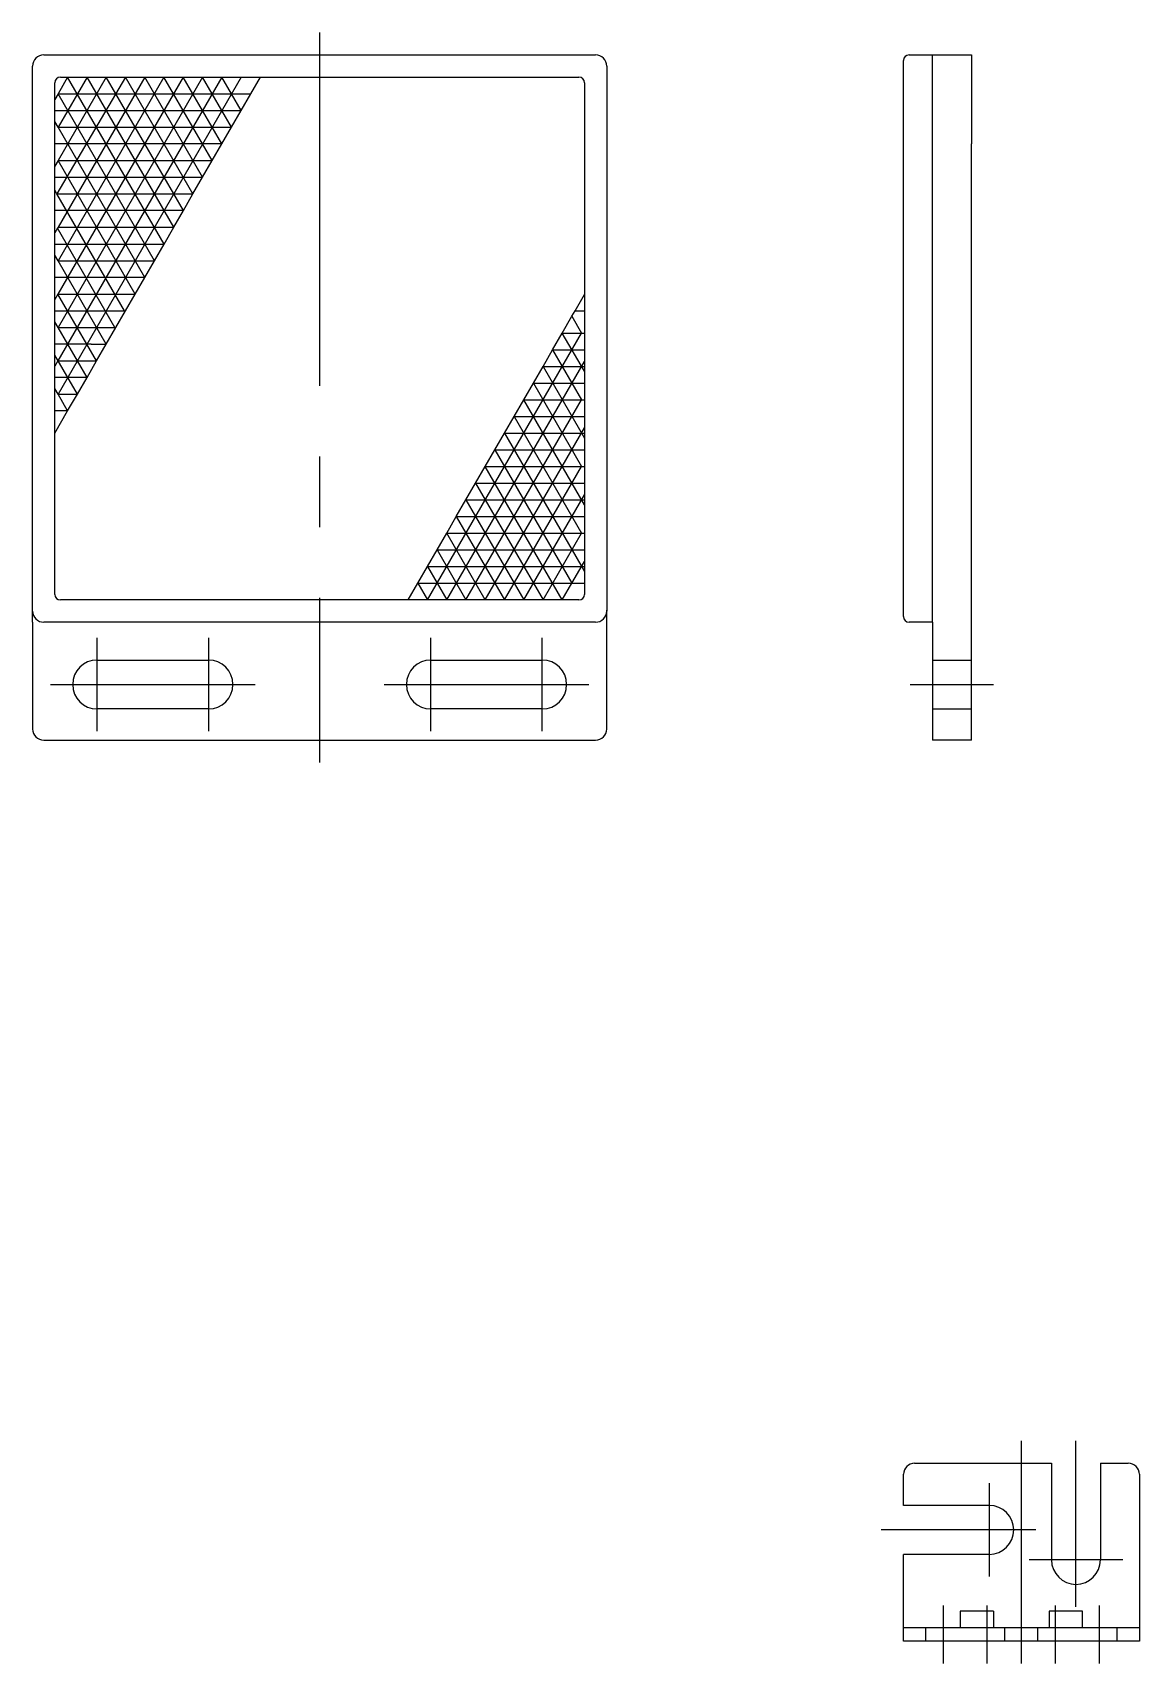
# Model space of a CAD drawing. Extents: x -19 to 104, y -28 to 519.
# Drawn here: x 0 to 99.5, y 372.2 to 518.8 of the extents above; entities that cross this region are included whole.
import ezdxf

# ---------------------------------------------------------------- set-up
doc = ezdxf.new("R2010")
doc.units = 0
doc.linetypes.add('CENTER', pattern=[50.8, 31.75, -6.35, 6.35, -6.35])
doc.linetypes.add('DASHED', pattern=[19.05, 12.7, -6.35])
doc.layers.get('0').update_dxf_attribs({"linetype": 'CONTINUOUS'})
doc.layers.add('CENTER', color=1, linetype='CONTINUOUS')

msp = doc.modelspace()

# ---------------------------------------------------------------- linework, layer by layer
at = {"color": 7, "linetype": 'CONTINUOUS'}
for p, q in [((1, 516.84), (50.6, 516.84)), ((78.28, 466.34), (78.28, 516.34)), ((78.78, 516.84), (80.88, 516.84)), ((80.88, 465.84), (80.88, 516.84)), ((80.88, 516.84), (84.38, 516.84)), ((84.38, 516.84), (84.38, 508.84)), ((0, 466.84), (0, 515.84)), ((8.35, 514.84), (2.19, 504.34)), ((17.01, 514.85), (2.28, 489.34)), ((13.54, 514.84), (2.28, 495.34)), ((18.74, 514.84), (2.29, 486.34)), ((15.28, 514.84), (2.29, 492.34)), ((11.8, 514.84), (2.29, 498.34)), ((10.08, 514.84), (2.29, 501.34)), ((4.89, 514.84), (2.29, 510.34)), ((6.62, 514.84), (2.29, 507.34)), ((3.15, 514.84), (2.29, 513.34)), ((2.5, 514.84), (3.15, 514.84)), ((11.81, 499.84), (3.15, 514.84)), ((3.15, 514.84), (4.89, 514.84)), ((12.68, 501.34), (4.89, 514.84)), ((4.89, 514.84), (6.62, 514.84)), ((13.55, 502.84), (6.62, 514.84)), ((6.62, 514.84), (8.35, 514.84)), ((14.41, 504.34), (8.35, 514.84)), ((8.35, 514.84), (10.08, 514.84)), ((10.08, 514.84), (11.8, 514.84)), ((15.28, 505.84), (10.08, 514.84)), ((16.14, 507.34), (11.8, 514.84)), ((11.8, 514.84), (13.54, 514.84)), ((13.54, 514.84), (15.28, 514.84)), ((17, 508.84), (13.54, 514.84)), ((15.28, 514.84), (18.74, 514.84)), ((17.87, 510.35), (15.28, 514.84)), ((18.74, 511.84), (17.01, 514.85)), ((18.74, 514.84), (20.48, 514.84)), ((19.61, 513.34), (20.48, 514.84)), ((20.48, 514.84), (49.1, 514.84)), ((51.6, 515.84), (51.6, 466.93)), ((2, 512.84), (2, 514.34)), ((2.29, 513.34), (2, 512.84)), ((10.95, 498.34), (2.29, 513.34)), ((2.29, 513.34), (19.61, 513.34)), ((18.74, 511.84), (19.61, 513.34)), ((49.6, 514.34), (49.6, 495.29)), ((2, 511.84), (2, 512.84)), ((2, 511.84), (18.74, 511.84)), ((2, 510.84), (2, 511.84)), ((17.87, 510.35), (18.74, 511.84)), ((2.29, 510.34), (2, 510.84)), ((2, 508.84), (2, 510.84)), ((2.29, 510.34), (17.87, 510.35)), ((10.08, 496.84), (2.29, 510.34)), ((17, 508.84), (17.87, 510.35)), ((17, 508.84), (2, 508.84)), ((2, 506.84), (2, 508.84)), ((16.14, 507.34), (17, 508.84)), ((84.38, 455.24), (84.38, 508.84)), ((2.29, 507.34), (2, 506.84)), ((2.29, 507.34), (16.14, 507.34)), ((9.22, 495.34), (2.29, 507.34)), ((15.28, 505.84), (16.14, 507.34)), ((2, 505.84), (2, 506.84)), ((2, 505.84), (15.28, 505.84)), ((2, 504.67), (2, 505.84)), ((14.41, 504.34), (15.28, 505.84)), ((2.19, 504.34), (2, 504.67)), ((2, 502.84), (2, 504.67)), ((2.19, 504.34), (14.41, 504.34)), ((8.25, 493.84), (2.19, 504.34)), ((13.55, 502.84), (14.41, 504.34)), ((13.55, 502.84), (2, 502.84)), ((2, 500.84), (2, 502.84)), ((12.68, 501.34), (13.55, 502.84)), ((2.24, 501.26), (2, 500.84)), ((2, 499.84), (2, 500.84)), ((2.29, 501.34), (2.24, 501.26)), ((7.38, 492.34), (2.24, 501.26)), ((2.29, 501.34), (12.68, 501.34)), ((11.81, 499.84), (12.68, 501.34)), ((2, 499.84), (11.81, 499.84)), ((2, 498.84), (2, 499.84)), ((2, 496.84), (2, 498.84)), ((2.29, 498.34), (2, 498.84)), ((10.95, 498.34), (11.81, 499.84)), ((2.29, 498.34), (10.95, 498.34)), ((6.62, 490.84), (2.29, 498.34)), ((10.08, 496.84), (10.95, 498.34)), ((10.08, 496.84), (2, 496.84)), ((2, 494.86), (2, 496.84)), ((9.22, 495.34), (10.08, 496.84)), ((2.28, 495.34), (2, 494.86)), ((2, 493.84), (2, 494.86)), ((5.75, 489.34), (2.28, 495.34)), ((2.28, 495.34), (9.22, 495.34)), ((6.62, 490.84), (9.22, 495.34)), ((48.77, 493.84), (49.6, 495.29)), ((49.6, 495.29), (49.6, 493.84)), ((2, 493.84), (8.25, 493.84)), ((2, 492.84), (2, 493.84)), ((2.29, 492.34), (2, 492.84)), ((2, 490.84), (2, 492.84)), ((47.61, 491.84), (48.48, 493.34)), ((48.48, 493.34), (48.77, 493.84)), ((48.48, 493.34), (49.34, 491.84)), ((48.77, 493.84), (49.6, 493.84)), ((49.6, 493.84), (49.6, 491.84)), ((4.89, 487.84), (2.29, 492.34)), ((2.29, 492.34), (7.38, 492.34)), ((35.49, 467.84), (49.34, 491.84)), ((46.74, 490.34), (47.61, 491.84)), ((49.6, 488.4), (47.61, 491.84)), ((47.61, 491.84), (49.34, 491.84)), ((49.34, 491.84), (49.6, 491.84)), ((49.6, 491.84), (49.6, 490.34)), ((5.25, 490.84), (2, 490.84)), ((2, 489.84), (2, 490.84)), ((4.02, 486.34), (2, 489.84)), ((2, 488.86), (2, 489.84)), ((5.25, 490.84), (6.62, 490.84)), ((5.75, 489.34), (6.62, 490.84)), ((45.88, 488.84), (46.74, 490.34)), ((46.74, 490.34), (49.34, 485.84)), ((46.74, 490.34), (49.6, 490.34)), ((49.6, 490.34), (49.6, 489.29)), ((2.28, 489.34), (2, 488.86)), ((2, 487.84), (2, 488.86)), ((2.28, 489.34), (5.75, 489.34)), ((4.89, 487.84), (5.75, 489.34)), ((37.22, 467.84), (49.6, 489.29)), ((45.01, 487.34), (45.88, 488.84)), ((45.88, 488.84), (49.6, 482.4)), ((45.88, 488.84), (49.6, 488.84)), ((49.6, 489.29), (49.6, 488.84)), ((49.6, 488.84), (49.6, 488.4)), ((49.6, 488.4), (49.6, 487.34)), ((4.89, 487.84), (2, 487.84)), ((2, 486.84), (2, 487.84)), ((2.29, 486.34), (2, 486.84)), ((2, 484.84), (2, 486.84)), ((4.02, 486.34), (4.89, 487.84)), ((44.15, 485.84), (45.01, 487.34)), ((45.01, 487.34), (49.6, 487.34)), ((45.01, 487.34), (49.33, 479.84)), ((49.6, 487.34), (49.6, 485.84)), ((2.29, 486.34), (4.02, 486.34)), ((3.15, 484.84), (2.29, 486.34)), ((3.15, 484.84), (4.02, 486.34)), ((38.94, 467.84), (49.34, 485.84)), ((43.28, 484.34), (44.15, 485.84)), ((44.15, 485.84), (49.34, 485.84)), ((49.6, 476.4), (44.15, 485.84)), ((49.34, 485.84), (49.6, 485.84)), ((49.6, 485.84), (49.6, 484.34)), ((2, 482.84), (3.15, 484.84)), ((3.15, 484.84), (2, 484.84)), ((2, 482.84), (2, 484.84)), ((42.41, 482.84), (43.28, 484.34)), ((43.28, 484.34), (49.6, 484.34)), ((43.28, 484.34), (49.34, 473.84)), ((49.6, 484.34), (49.6, 483.31)), ((2, 468.34), (2, 482.84)), ((40.67, 467.84), (49.6, 483.31)), ((41.55, 481.34), (42.41, 482.84)), ((42.41, 482.84), (49.6, 482.84)), ((42.41, 482.84), (49.6, 470.4)), ((49.6, 483.31), (49.6, 482.84)), ((49.6, 482.84), (49.6, 482.4)), ((49.6, 482.4), (49.6, 481.34)), ((40.68, 479.84), (41.55, 481.34)), ((41.55, 481.34), (49.6, 481.34)), ((41.55, 481.34), (48.48, 469.34)), ((49.6, 481.34), (49.6, 479.84)), ((39.82, 478.34), (40.68, 479.84)), ((40.68, 479.84), (49.33, 479.84)), ((47.61, 467.84), (40.68, 479.84)), ((42.41, 467.85), (49.33, 479.84)), ((49.33, 479.84), (49.6, 479.84)), ((49.6, 479.84), (49.6, 478.34)), ((38.95, 476.84), (39.82, 478.34)), ((39.82, 478.34), (49.6, 478.34)), ((39.82, 478.34), (45.88, 467.84)), ((49.6, 478.34), (49.6, 477.29)), ((38.08, 475.34), (38.95, 476.84)), ((38.95, 476.84), (49.6, 476.84)), ((38.95, 476.84), (44.15, 467.84)), ((44.15, 467.84), (49.6, 477.29)), ((49.6, 477.29), (49.6, 476.84)), ((49.6, 476.84), (49.6, 476.4)), ((37.22, 473.84), (38.08, 475.34)), ((38.08, 475.34), (49.6, 475.34)), ((38.08, 475.34), (42.41, 467.85)), ((49.6, 476.4), (49.6, 475.34)), ((49.6, 475.34), (49.6, 473.84)), ((36.35, 472.34), (37.22, 473.84)), ((37.22, 473.84), (49.34, 473.84)), ((40.67, 467.84), (37.22, 473.84)), ((45.88, 467.84), (49.34, 473.84)), ((49.34, 473.84), (49.6, 473.84)), ((49.6, 473.84), (49.6, 472.34)), ((35.49, 470.84), (36.35, 472.34)), ((36.35, 472.34), (49.6, 472.34)), ((36.35, 472.34), (38.94, 467.84)), ((49.6, 472.34), (49.6, 471.29)), ((34.62, 469.34), (35.49, 470.84)), ((35.49, 470.84), (49.6, 470.84)), ((35.49, 470.84), (37.22, 467.84)), ((48.48, 469.34), (49.6, 471.29)), ((49.6, 471.29), (49.6, 470.84)), ((49.6, 470.84), (49.6, 470.4)), ((33.75, 467.84), (34.62, 469.34)), ((34.62, 469.34), (48.48, 469.34)), ((34.62, 469.34), (35.49, 467.84)), ((47.61, 467.84), (48.48, 469.34)), ((48.48, 469.34), (49.6, 469.34)), ((49.6, 470.4), (49.6, 469.34)), ((49.6, 469.34), (49.6, 468.34)), ((33.75, 467.84), (2.5, 467.84)), ((35.49, 467.84), (33.75, 467.84)), ((37.22, 467.84), (35.49, 467.84)), ((38.94, 467.84), (37.22, 467.84)), ((40.67, 467.84), (38.94, 467.84)), ((44.15, 467.84), (40.67, 467.84)), ((45.88, 467.84), (44.15, 467.84)), ((47.61, 467.84), (45.88, 467.84)), ((49.1, 467.84), (47.61, 467.84)), ((0, 465.84), (0, 466.84)), ((51.6, 465.84), (51.6, 466.93)), ((51.6, 466.93), (51.6, 466.84)), ((0, 465.84), (0, 456.24)), ((21, 465.84), (1, 465.84)), ((50.6, 465.84), (21, 465.84)), ((51.6, 456.24), (51.6, 465.84)), ((80.88, 465.84), (78.78, 465.84)), ((80.88, 465.84), (80.88, 455.24)), ((5.8, 462.44), (15.8, 462.44)), ((35.8, 462.44), (45.8, 462.44)), ((15.8, 458.04), (5.8, 458.04)), ((45.8, 458.04), (35.8, 458.04)), ((1, 455.24), (50.6, 455.24)), ((84.38, 455.24), (80.88, 455.24)), ((79.28, 390.24), (91.58, 390.24)), ((91.58, 390.24), (91.58, 381.54)), ((95.98, 390.24), (98.48, 390.24)), ((95.98, 390.24), (95.98, 381.54)), ((78.28, 386.44), (78.28, 389.24)), ((99.48, 389.24), (99.48, 375.44)), ((85.98, 386.44), (78.28, 386.44)), ((78.28, 375.44), (78.28, 382.04)), ((85.98, 382.04), (78.28, 382.04)), ((86.38, 376.94), (83.38, 376.94)), ((83.38, 376.94), (83.38, 375.44)), ((86.38, 376.94), (86.38, 375.44)), ((94.38, 376.94), (91.38, 376.94)), ((91.38, 376.94), (91.38, 375.44)), ((94.38, 375.44), (94.38, 376.94)), ((99.48, 375.44), (78.28, 375.44)), ((78.28, 374.24), (78.28, 375.44)), ((99.48, 375.44), (99.48, 374.24)), ((99.48, 374.24), (78.28, 374.24)), ((99.48, 374.24), (78.28, 374.24))]:
    msp.add_line(p, q, dxfattribs=at)
at = {"color": 3, "linetype": 'DASHED'}
for p, q in [((80.88, 462.44), (84.38, 462.44)), ((80.88, 458.04), (84.38, 458.04)), ((80.28, 374.24), (80.28, 375.44)), ((87.4, 374.24), (87.4, 375.44)), ((90.35, 374.24), (90.35, 375.44)), ((97.48, 374.24), (97.48, 375.44))]:
    msp.add_line(p, q, dxfattribs=at)
at = {"color": 7, "linetype": 'CONTINUOUS'}
for centre, radius, start, end in [((1, 515.84), 1, 90, 180), ((50.6, 515.84), 1, 0, 90), ((78.78, 516.34), 0.5, 90, 180), ((2.5, 514.34), 0.5, 90, 180), ((49.1, 514.34), 0.5, 0, 90), ((2.5, 468.34), 0.5, 180, 270), ((49.1, 468.34), 0.5, 270, 0), ((1, 466.84), 1, 180, 270), ((50.6, 466.84), 1, 270, 0), ((78.78, 466.34), 0.5, 180, 270), ((5.8, 460.24), 2.2, 90, 270), ((15.8, 460.24), 2.2, 270, 90), ((35.8, 460.24), 2.2, 90, 270), ((45.8, 460.24), 2.2, 270, 90), ((1, 456.24), 1, 180, 270), ((50.6, 456.24), 1, 270, 0), ((79.28, 389.24), 1, 90, 180), ((98.48, 389.24), 1, 0, 90), ((85.98, 384.24), 2.2, 270, 90), ((93.78, 381.54), 2.2, 180, 0)]:
    msp.add_arc(centre, radius, start, end, dxfattribs=at)
at = {"layer": 'CENTER', "color": 1, "linetype": 'CENTER'}
for p, q in [((25.8, 518.84), (25.8, 453.24)), ((5.8, 456.04), (5.8, 464.44)), ((15.8, 464.44), (15.8, 456.04)), ((35.8, 456.04), (35.8, 464.44)), ((45.8, 456.04), (45.8, 464.44)), ((1.6, 460.24), (20, 460.24)), ((31.6, 460.24), (50, 460.24)), ((78.88, 460.24), (86.38, 460.24)), ((88.88, 372.24), (88.88, 392.24)), ((93.78, 377.34), (93.78, 392.24)), ((85.98, 388.44), (85.98, 380.04)), ((90.18, 384.24), (76.28, 384.24)), ((97.98, 381.54), (89.58, 381.54)), ((81.88, 372.24), (81.88, 377.44)), ((85.8, 372.24), (85.8, 377.44)), ((91.95, 372.24), (91.95, 377.44)), ((95.88, 372.24), (95.88, 377.44))]:
    msp.add_line(p, q, dxfattribs=at)

doc.saveas('drawing.dxf')
